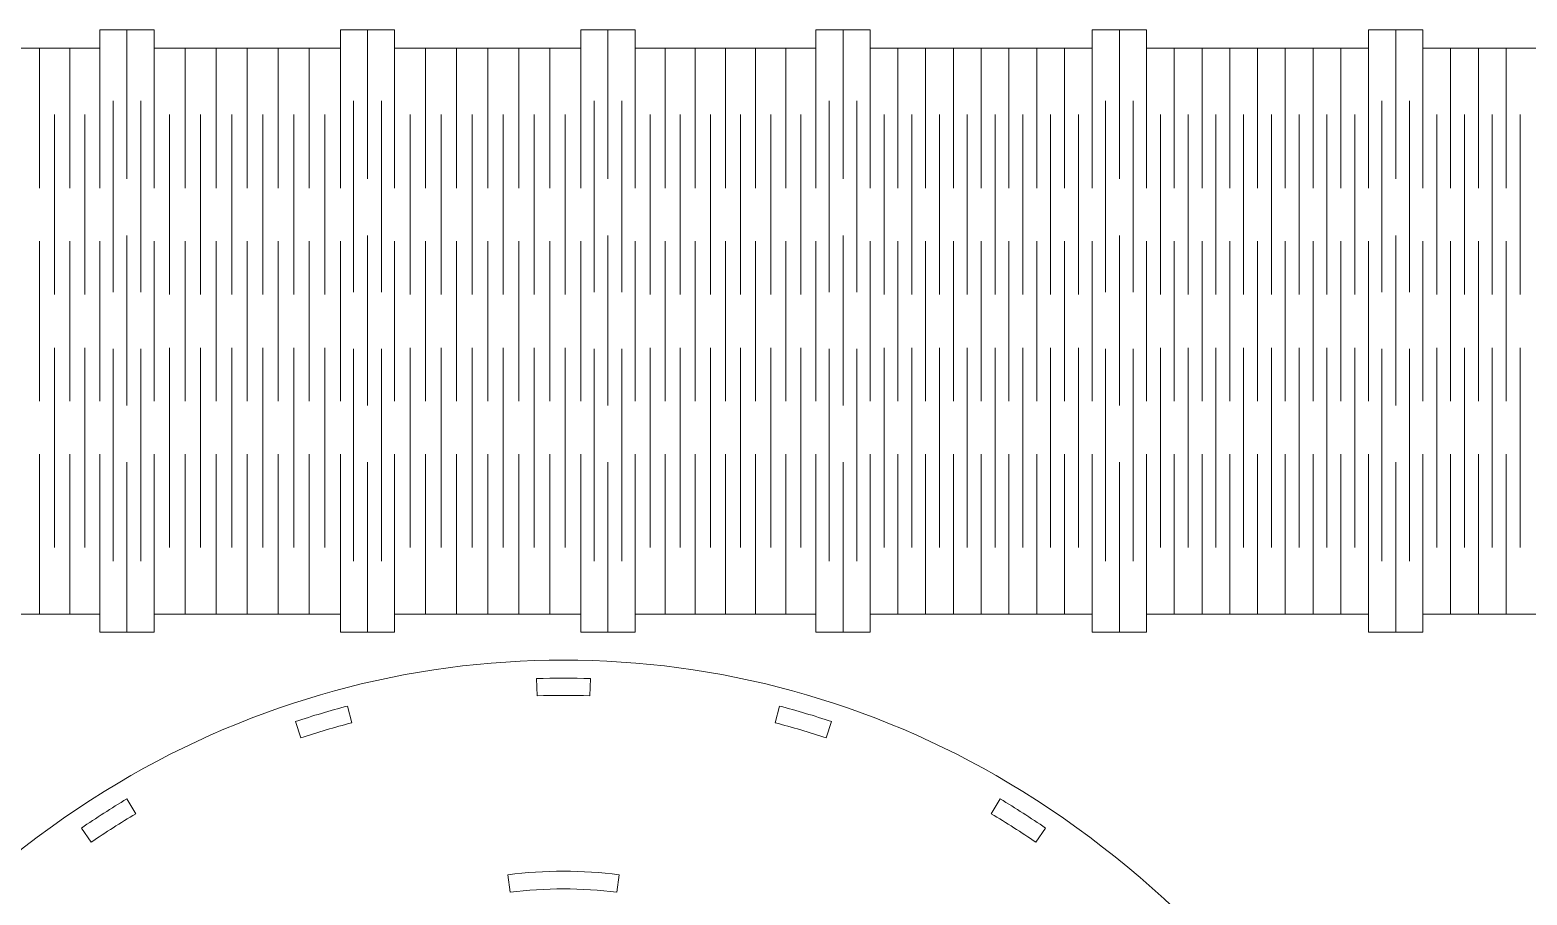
# Model space of a CAD drawing. Header units: millimetres. Extents: x -417 to 415, y -530 to 530.
# Drawn here: x -46 to 202.9, y -252.1 to -108.4 of the extents above; entities that cross this region are included whole.
import ezdxf

# ---------------------------------------------------------------- set-up
doc = ezdxf.new("R2010")
doc.units = ezdxf.units.MM
doc.header["$MEASUREMENT"] = 0
doc.layers.add('Camada 1', color=7, linetype='Continuous')

msp = doc.modelspace()

# ---------------------------------------------------------------- linework, layer by layer
at = {"layer": 'Camada 1', "color": 250, "lineweight": 20}
for points, knots in [([(84.6794, -111.4073), (84.6794, -111.4073), (54.6094, -111.4073), (54.6094, -111.4073), (54.6094, -111.4073), (54.6094, -111.4073), (54.6094, -108.4073), (54.6094, -108.4073), (54.6094, -108.4073), (54.6094, -108.4073), (45.6046, -108.4073), (45.6046, -108.4073), (45.6046, -108.4073), (45.6046, -108.4073), (45.6046, -111.4073), (45.6046, -111.4073), (45.6046, -111.4073), (45.6046, -111.4073), (14.6423, -111.4073), (14.6423, -111.4073), (14.6423, -111.4073), (14.6423, -111.4073), (14.6423, -108.4073), (14.6423, -108.4073), (14.6423, -108.4073), (14.6423, -108.4073), (5.6375, -108.4073), (5.6375, -108.4073), (5.6375, -108.4073), (5.6375, -108.4073), (5.6375, -111.4073), (5.6375, -111.4073), (5.6375, -111.4073), (5.6375, -111.4073), (-25.3248, -111.4073), (-25.3248, -111.4073), (-25.3248, -111.4073), (-25.3248, -111.4073), (-25.3248, -108.4073), (-25.3248, -108.4073), (-25.3248, -108.4073), (-25.3248, -108.4073), (-34.3296, -108.4073), (-34.3296, -108.4073), (-34.3296, -108.4073), (-34.3296, -108.4073), (-34.3296, -111.4073), (-34.3296, -111.4073), (-34.3296, -111.4073), (-34.3296, -111.4073), (-64.3996, -111.4073), (-64.3996, -111.4073), (-64.3996, -111.4073), (-64.3996, -111.4073), (-64.3996, -108.4073), (-64.3996, -108.4073), (-64.3996, -108.4073), (-64.3996, -108.4073), (-73.4039, -108.4073), (-73.4039, -108.4073), (-73.4039, -108.4073), (-73.4039, -108.4073), (-73.4039, -111.4073), (-73.4039, -111.4073), (-73.4039, -111.4073), (-73.4039, -111.4073), (-110.3279, -111.4073), (-110.3279, -111.4073), (-110.3279, -111.4073), (-110.3279, -111.4073), (-110.3279, -108.4073), (-110.3279, -108.4073), (-110.3279, -108.4073), (-110.3279, -108.4073), (-119.3322, -108.4073), (-119.3322, -108.4073), (-119.3322, -108.4073), (-119.3322, -108.4073), (-119.3322, -111.4073), (-119.3322, -111.4073), (-119.3322, -111.4073), (-119.3322, -111.4073), (-156.2563, -111.4073), (-156.2563, -111.4073), (-156.2563, -111.4073), (-156.2563, -111.4073), (-156.2563, -108.4073), (-156.2563, -108.4073), (-156.2563, -108.4073), (-156.2563, -108.4073), (-165.2605, -108.4073), (-165.2605, -108.4073), (-165.2605, -108.4073), (-165.2605, -108.4073), (-165.2605, -111.4073), (-165.2605, -111.4073), (-165.2605, -111.4073), (-165.2605, -111.4073), (-202.1846, -111.4073), (-202.1846, -111.4073), (-202.1846, -111.4073), (-202.1846, -111.4073), (-202.1846, -108.4073), (-202.1846, -108.4073), (-202.1846, -108.4073), (-202.1846, -108.4073), (-211.1889, -108.4073), (-211.1889, -108.4073), (-211.1889, -108.4073), (-211.1889, -108.4073), (-211.1889, -111.4073), (-211.1889, -111.4073), (-211.1889, -111.4073), (-211.1889, -111.4073), (-248.1129, -111.4073), (-248.1129, -111.4073), (-248.1129, -111.4073), (-248.1129, -111.4073), (-248.1129, -108.4073), (-248.1129, -108.4073), (-248.1129, -108.4073), (-248.1129, -108.4073), (-257.1172, -108.4073), (-257.1172, -108.4073), (-257.1172, -108.4073), (-257.1172, -108.4073), (-257.1172, -111.4073), (-257.1172, -111.4073), (-257.1172, -111.4073), (-257.1172, -111.4073), (-294.0413, -111.4073), (-294.0413, -111.4073), (-294.0413, -111.4073), (-294.0413, -111.4073), (-294.0413, -108.4073), (-294.0413, -108.4073), (-294.0413, -108.4073), (-294.0413, -108.4073), (-303.0456, -108.4073), (-303.0456, -108.4073), (-303.0456, -108.4073), (-303.0456, -108.4073), (-303.0456, -111.4073), (-303.0456, -111.4073), (-303.0456, -111.4073), (-303.0456, -111.4073), (-339.9696, -111.4073), (-339.9696, -111.4073), (-339.9696, -111.4073), (-339.9696, -111.4073), (-339.9696, -108.4073), (-339.9696, -108.4073), (-339.9696, -108.4073), (-339.9696, -108.4073), (-348.9739, -108.4073), (-348.9739, -108.4073), (-348.9739, -108.4073), (-348.9739, -108.4073), (-348.9739, -111.4073), (-348.9739, -111.4073), (-348.9739, -111.4073), (-348.9739, -111.4073), (-385.898, -111.4073), (-385.898, -111.4073), (-385.898, -111.4073), (-385.898, -111.4073), (-385.898, -108.4073), (-385.898, -108.4073), (-385.898, -108.4073), (-385.898, -108.4073), (-394.9022, -108.4073), (-394.9022, -108.4073), (-394.9022, -108.4073), (-394.9022, -108.4073), (-394.9022, -208.4073), (-394.9022, -208.4073), (-394.9022, -208.4073), (-394.9022, -208.4073), (-385.898, -208.4073), (-385.898, -208.4073), (-385.898, -208.4073), (-385.898, -208.4073), (-385.898, -205.4073), (-385.898, -205.4073), (-385.898, -205.4073), (-385.898, -205.4073), (-348.9739, -205.4073), (-348.9739, -205.4073), (-348.9739, -205.4073), (-348.9739, -205.4073), (-348.9739, -208.4073), (-348.9739, -208.4073), (-348.9739, -208.4073), (-348.9739, -208.4073), (-339.9696, -208.4073), (-339.9696, -208.4073), (-339.9696, -208.4073), (-339.9696, -208.4073), (-339.9696, -205.4073), (-339.9696, -205.4073), (-339.9696, -205.4073), (-339.9696, -205.4073), (-303.0456, -205.4073), (-303.0456, -205.4073), (-303.0456, -205.4073), (-303.0456, -205.4073), (-303.0456, -208.4073), (-303.0456, -208.4073), (-303.0456, -208.4073), (-303.0456, -208.4073), (-294.0413, -208.4073), (-294.0413, -208.4073), (-294.0413, -208.4073), (-294.0413, -208.4073), (-294.0413, -205.4073), (-294.0413, -205.4073), (-294.0413, -205.4073), (-294.0413, -205.4073), (-257.1172, -205.4073), (-257.1172, -205.4073), (-257.1172, -205.4073), (-257.1172, -205.4073), (-257.1172, -208.4073), (-257.1172, -208.4073), (-257.1172, -208.4073), (-257.1172, -208.4073), (-248.1129, -208.4073), (-248.1129, -208.4073), (-248.1129, -208.4073), (-248.1129, -208.4073), (-248.1129, -205.4073), (-248.1129, -205.4073), (-248.1129, -205.4073), (-248.1129, -205.4073), (-211.1889, -205.4073), (-211.1889, -205.4073), (-211.1889, -205.4073), (-211.1889, -205.4073), (-211.1889, -208.4073), (-211.1889, -208.4073), (-211.1889, -208.4073), (-211.1889, -208.4073), (-202.1846, -208.4073), (-202.1846, -208.4073), (-202.1846, -208.4073), (-202.1846, -208.4073), (-202.1846, -205.4073), (-202.1846, -205.4073), (-202.1846, -205.4073), (-202.1846, -205.4073), (-165.2605, -205.4073), (-165.2605, -205.4073), (-165.2605, -205.4073), (-165.2605, -205.4073), (-165.2605, -208.4073), (-165.2605, -208.4073), (-165.2605, -208.4073), (-165.2605, -208.4073), (-156.2563, -208.4073), (-156.2563, -208.4073), (-156.2563, -208.4073), (-156.2563, -208.4073), (-156.2563, -205.4073), (-156.2563, -205.4073), (-156.2563, -205.4073), (-156.2563, -205.4073), (-119.3322, -205.4073), (-119.3322, -205.4073), (-119.3322, -205.4073), (-119.3322, -205.4073), (-119.3322, -208.4073), (-119.3322, -208.4073), (-119.3322, -208.4073), (-119.3322, -208.4073), (-110.3279, -208.4073), (-110.3279, -208.4073), (-110.3279, -208.4073), (-110.3279, -208.4073), (-110.3279, -205.4073), (-110.3279, -205.4073), (-110.3279, -205.4073), (-110.3279, -205.4073), (-73.4039, -205.4073), (-73.4039, -205.4073), (-73.4039, -205.4073), (-73.4039, -205.4073), (-73.4039, -208.4073), (-73.4039, -208.4073), (-73.4039, -208.4073), (-73.4039, -208.4073), (-64.3996, -208.4073), (-64.3996, -208.4073), (-64.3996, -208.4073), (-64.3996, -208.4073), (-64.3996, -205.4073), (-64.3996, -205.4073), (-64.3996, -205.4073), (-64.3996, -205.4073), (-34.3296, -205.4073), (-34.3296, -205.4073), (-34.3296, -205.4073), (-34.3296, -205.4073), (-34.3296, -208.4073), (-34.3296, -208.4073), (-34.3296, -208.4073), (-34.3296, -208.4073), (-25.3248, -208.4073), (-25.3248, -208.4073), (-25.3248, -208.4073), (-25.3248, -208.4073), (-25.3248, -205.4073), (-25.3248, -205.4073), (-25.3248, -205.4073), (-25.3248, -205.4073), (5.6375, -205.4073), (5.6375, -205.4073), (5.6375, -205.4073), (5.6375, -205.4073), (5.6375, -208.4073), (5.6375, -208.4073), (5.6375, -208.4073), (5.6375, -208.4073), (14.6423, -208.4073), (14.6423, -208.4073), (14.6423, -208.4073), (14.6423, -208.4073), (14.6423, -205.4073), (14.6423, -205.4073), (14.6423, -205.4073), (14.6423, -205.4073), (45.6046, -205.4073), (45.6046, -205.4073), (45.6046, -205.4073), (45.6046, -205.4073), (45.6046, -208.4073), (45.6046, -208.4073), (45.6046, -208.4073), (45.6046, -208.4073), (54.6094, -208.4073), (54.6094, -208.4073), (54.6094, -208.4073), (54.6094, -208.4073), (54.6094, -205.4073), (54.6094, -205.4073), (54.6094, -205.4073), (54.6094, -205.4073), (84.6794, -205.4073), (84.6794, -205.4073), (84.6794, -205.4073), (84.6794, -205.4073), (84.6794, -208.4073), (84.6794, -208.4073), (84.6794, -208.4073), (84.6794, -208.4073), (93.6837, -208.4073), (93.6837, -208.4073), (93.6837, -208.4073), (93.6837, -208.4073), (93.6837, -205.4073), (93.6837, -205.4073), (93.6837, -205.4073), (93.6837, -205.4073), (130.6077, -205.4073), (130.6077, -205.4073), (130.6077, -205.4073), (130.6077, -205.4073), (130.6077, -208.4073), (130.6077, -208.4073), (130.6077, -208.4073), (130.6077, -208.4073), (139.612, -208.4073), (139.612, -208.4073), (139.612, -208.4073), (139.612, -208.4073), (139.612, -205.4073), (139.612, -205.4073), (139.612, -205.4073), (139.612, -205.4073), (176.5361, -205.4073), (176.5361, -205.4073), (176.5361, -205.4073), (176.5361, -205.4073), (176.5361, -208.4073), (176.5361, -208.4073), (176.5361, -208.4073), (176.5361, -208.4073), (185.5403, -208.4073), (185.5403, -208.4073), (185.5403, -208.4073), (185.5403, -208.4073), (185.5403, -205.4073), (185.5403, -205.4073), (185.5403, -205.4073), (185.5403, -205.4073), (222.4644, -205.4073), (222.4644, -205.4073), (222.4644, -205.4073), (222.4644, -205.4073), (222.4644, -208.4073), (222.4644, -208.4073), (222.4644, -208.4073), (222.4644, -208.4073), (231.4687, -208.4073), (231.4687, -208.4073), (231.4687, -208.4073), (231.4687, -208.4073), (231.4687, -205.4073), (231.4687, -205.4073), (231.4687, -205.4073), (231.4687, -205.4073), (268.3927, -205.4073), (268.3927, -205.4073), (268.3927, -205.4073), (268.3927, -205.4073), (268.3927, -208.4073), (268.3927, -208.4073), (268.3927, -208.4073), (268.3927, -208.4073), (277.397, -208.4073), (277.397, -208.4073), (277.397, -208.4073), (277.397, -208.4073), (277.397, -205.4073), (277.397, -205.4073), (277.397, -205.4073), (277.397, -205.4073), (314.3211, -205.4073), (314.3211, -205.4073), (314.3211, -205.4073), (314.3211, -205.4073), (314.3211, -208.4073), (314.3211, -208.4073), (314.3211, -208.4073), (314.3211, -208.4073), (323.3254, -208.4073), (323.3254, -208.4073), (323.3254, -208.4073), (323.3254, -208.4073), (323.3254, -205.4073), (323.3254, -205.4073), (323.3254, -205.4073), (323.3254, -205.4073), (360.2494, -205.4073), (360.2494, -205.4073), (360.2494, -205.4073), (360.2494, -205.4073), (360.2494, -208.4073), (360.2494, -208.4073), (360.2494, -208.4073), (360.2494, -208.4073), (369.2537, -208.4073), (369.2537, -208.4073), (369.2537, -208.4073), (369.2537, -208.4073), (369.2537, -205.4073), (369.2537, -205.4073), (369.2537, -205.4073), (369.2537, -205.4073), (406.1778, -205.4073), (406.1778, -205.4073), (406.1778, -205.4073), (406.1778, -205.4073), (406.1778, -208.4073), (406.1778, -208.4073), (406.1778, -208.4073), (406.1778, -208.4073), (415.182, -208.4073), (415.182, -208.4073), (415.182, -208.4073), (415.182, -208.4073), (415.182, -108.4073), (415.182, -108.4073), (415.182, -108.4073), (415.182, -108.4073), (406.1778, -108.4073), (406.1778, -108.4073), (406.1778, -108.4073), (406.1778, -108.4073), (406.1778, -111.4073), (406.1778, -111.4073), (406.1778, -111.4073), (406.1778, -111.4073), (369.2537, -111.4073), (369.2537, -111.4073), (369.2537, -111.4073), (369.2537, -111.4073), (369.2537, -108.4073), (369.2537, -108.4073), (369.2537, -108.4073), (369.2537, -108.4073), (360.2494, -108.4073), (360.2494, -108.4073), (360.2494, -108.4073), (360.2494, -108.4073), (360.2494, -111.4073), (360.2494, -111.4073), (360.2494, -111.4073), (360.2494, -111.4073), (323.3254, -111.4073), (323.3254, -111.4073), (323.3254, -111.4073), (323.3254, -111.4073), (323.3254, -108.4073), (323.3254, -108.4073), (323.3254, -108.4073), (323.3254, -108.4073), (314.3211, -108.4073), (314.3211, -108.4073), (314.3211, -108.4073), (314.3211, -108.4073), (314.3211, -111.4073), (314.3211, -111.4073), (314.3211, -111.4073), (314.3211, -111.4073), (277.397, -111.4073), (277.397, -111.4073), (277.397, -111.4073), (277.397, -111.4073), (277.397, -108.4073), (277.397, -108.4073), (277.397, -108.4073), (277.397, -108.4073), (268.3927, -108.4073), (268.3927, -108.4073), (268.3927, -108.4073), (268.3927, -108.4073), (268.3927, -111.4073), (268.3927, -111.4073), (268.3927, -111.4073), (268.3927, -111.4073), (231.4687, -111.4073), (231.4687, -111.4073), (231.4687, -111.4073), (231.4687, -111.4073), (231.4687, -108.4073), (231.4687, -108.4073), (231.4687, -108.4073), (231.4687, -108.4073), (222.4644, -108.4073), (222.4644, -108.4073), (222.4644, -108.4073), (222.4644, -108.4073), (222.4644, -111.4073), (222.4644, -111.4073), (222.4644, -111.4073), (222.4644, -111.4073), (185.5403, -111.4073), (185.5403, -111.4073), (185.5403, -111.4073), (185.5403, -111.4073), (185.5403, -108.4073), (185.5403, -108.4073), (185.5403, -108.4073), (185.5403, -108.4073), (176.5361, -108.4073), (176.5361, -108.4073), (176.5361, -108.4073), (176.5361, -108.4073), (176.5361, -111.4073), (176.5361, -111.4073), (176.5361, -111.4073), (176.5361, -111.4073), (139.612, -111.4073), (139.612, -111.4073), (139.612, -111.4073), (139.612, -111.4073), (139.612, -108.4073), (139.612, -108.4073), (139.612, -108.4073), (139.612, -108.4073), (130.6077, -108.4073), (130.6077, -108.4073), (130.6077, -108.4073), (130.6077, -108.4073), (130.6077, -111.4073), (130.6077, -111.4073), (130.6077, -111.4073), (130.6077, -111.4073), (93.6837, -111.4073), (93.6837, -111.4073), (93.6837, -111.4073), (93.6837, -111.4073), (93.6837, -108.4073), (93.6837, -108.4073), (93.6837, -108.4073), (93.6837, -108.4073), (84.6794, -108.4073), (84.6794, -108.4073), (84.6794, -108.4073), (84.6794, -108.4073), (84.6794, -111.4073), (84.6794, -111.4073)], [0, 0, 0, 0, 0.00671141, 0.00671141, 0.00671141, 0.00671141, 0.01342282, 0.01342282, 0.01342282, 0.01342282, 0.02013423, 0.02013423, 0.02013423, 0.02013423, 0.02684564, 0.02684564, 0.02684564, 0.02684564, 0.03355705, 0.03355705, 0.03355705, 0.03355705, 0.04026846, 0.04026846, 0.04026846, 0.04026846, 0.04697987, 0.04697987, 0.04697987, 0.04697987, 0.05369128, 0.05369128, 0.05369128, 0.05369128, 0.06040268, 0.06040268, 0.06040268, 0.06040268, 0.06711409, 0.06711409, 0.06711409, 0.06711409, 0.0738255, 0.0738255, 0.0738255, 0.0738255, 0.08053691, 0.08053691, 0.08053691, 0.08053691, 0.08724832, 0.08724832, 0.08724832, 0.08724832, 0.09395973, 0.09395973, 0.09395973, 0.09395973, 0.10067114, 0.10067114, 0.10067114, 0.10067114, 0.10738255, 0.10738255, 0.10738255, 0.10738255, 0.11409396, 0.11409396, 0.11409396, 0.11409396, 0.12080537, 0.12080537, 0.12080537, 0.12080537, 0.12751678, 0.12751678, 0.12751678, 0.12751678, 0.13422819, 0.13422819, 0.13422819, 0.13422819, 0.1409396, 0.1409396, 0.1409396, 0.1409396, 0.14765101, 0.14765101, 0.14765101, 0.14765101, 0.15436242, 0.15436242, 0.15436242, 0.15436242, 0.16107383, 0.16107383, 0.16107383, 0.16107383, 0.16778523, 0.16778523, 0.16778523, 0.16778523, 0.17449664, 0.17449664, 0.17449664, 0.17449664, 0.18120805, 0.18120805, 0.18120805, 0.18120805, 0.18791946, 0.18791946, 0.18791946, 0.18791946, 0.19463087, 0.19463087, 0.19463087, 0.19463087, 0.20134228, 0.20134228, 0.20134228, 0.20134228, 0.20805369, 0.20805369, 0.20805369, 0.20805369, 0.2147651, 0.2147651, 0.2147651, 0.2147651, 0.22147651, 0.22147651, 0.22147651, 0.22147651, 0.22818792, 0.22818792, 0.22818792, 0.22818792, 0.23489933, 0.23489933, 0.23489933, 0.23489933, 0.24161074, 0.24161074, 0.24161074, 0.24161074, 0.24832215, 0.24832215, 0.24832215, 0.24832215, 0.25503356, 0.25503356, 0.25503356, 0.25503356, 0.26174497, 0.26174497, 0.26174497, 0.26174497, 0.26845638, 0.26845638, 0.26845638, 0.26845638, 0.27516779, 0.27516779, 0.27516779, 0.27516779, 0.28187919, 0.28187919, 0.28187919, 0.28187919, 0.2885906, 0.2885906, 0.2885906, 0.2885906, 0.29530201, 0.29530201, 0.29530201, 0.29530201, 0.30201342, 0.30201342, 0.30201342, 0.30201342, 0.30872483, 0.30872483, 0.30872483, 0.30872483, 0.31543624, 0.31543624, 0.31543624, 0.31543624, 0.32214765, 0.32214765, 0.32214765, 0.32214765, 0.32885906, 0.32885906, 0.32885906, 0.32885906, 0.33557047, 0.33557047, 0.33557047, 0.33557047, 0.34228188, 0.34228188, 0.34228188, 0.34228188, 0.34899329, 0.34899329, 0.34899329, 0.34899329, 0.3557047, 0.3557047, 0.3557047, 0.3557047, 0.36241611, 0.36241611, 0.36241611, 0.36241611, 0.36912752, 0.36912752, 0.36912752, 0.36912752, 0.37583893, 0.37583893, 0.37583893, 0.37583893, 0.38255034, 0.38255034, 0.38255034, 0.38255034, 0.38926174, 0.38926174, 0.38926174, 0.38926174, 0.39597315, 0.39597315, 0.39597315, 0.39597315, 0.40268456, 0.40268456, 0.40268456, 0.40268456, 0.40939597, 0.40939597, 0.40939597, 0.40939597, 0.41610738, 0.41610738, 0.41610738, 0.41610738, 0.42281879, 0.42281879, 0.42281879, 0.42281879, 0.4295302, 0.4295302, 0.4295302, 0.4295302, 0.43624161, 0.43624161, 0.43624161, 0.43624161, 0.44295302, 0.44295302, 0.44295302, 0.44295302, 0.44966443, 0.44966443, 0.44966443, 0.44966443, 0.45637584, 0.45637584, 0.45637584, 0.45637584, 0.46308725, 0.46308725, 0.46308725, 0.46308725, 0.46979866, 0.46979866, 0.46979866, 0.46979866, 0.47651007, 0.47651007, 0.47651007, 0.47651007, 0.48322148, 0.48322148, 0.48322148, 0.48322148, 0.48993289, 0.48993289, 0.48993289, 0.48993289, 0.4966443, 0.4966443, 0.4966443, 0.4966443, 0.5033557, 0.5033557, 0.5033557, 0.5033557, 0.51006711, 0.51006711, 0.51006711, 0.51006711, 0.51677852, 0.51677852, 0.51677852, 0.51677852, 0.52348993, 0.52348993, 0.52348993, 0.52348993, 0.53020134, 0.53020134, 0.53020134, 0.53020134, 0.53691275, 0.53691275, 0.53691275, 0.53691275, 0.54362416, 0.54362416, 0.54362416, 0.54362416, 0.55033557, 0.55033557, 0.55033557, 0.55033557, 0.55704698, 0.55704698, 0.55704698, 0.55704698, 0.56375839, 0.56375839, 0.56375839, 0.56375839, 0.5704698, 0.5704698, 0.5704698, 0.5704698, 0.57718121, 0.57718121, 0.57718121, 0.57718121, 0.58389262, 0.58389262, 0.58389262, 0.58389262, 0.59060403, 0.59060403, 0.59060403, 0.59060403, 0.59731544, 0.59731544, 0.59731544, 0.59731544, 0.60402685, 0.60402685, 0.60402685, 0.60402685, 0.61073826, 0.61073826, 0.61073826, 0.61073826, 0.61744966, 0.61744966, 0.61744966, 0.61744966, 0.62416107, 0.62416107, 0.62416107, 0.62416107, 0.63087248, 0.63087248, 0.63087248, 0.63087248, 0.63758389, 0.63758389, 0.63758389, 0.63758389, 0.6442953, 0.6442953, 0.6442953, 0.6442953, 0.65100671, 0.65100671, 0.65100671, 0.65100671, 0.65771812, 0.65771812, 0.65771812, 0.65771812, 0.66442953, 0.66442953, 0.66442953, 0.66442953, 0.67114094, 0.67114094, 0.67114094, 0.67114094, 0.67785235, 0.67785235, 0.67785235, 0.67785235, 0.68456376, 0.68456376, 0.68456376, 0.68456376, 0.69127517, 0.69127517, 0.69127517, 0.69127517, 0.69798658, 0.69798658, 0.69798658, 0.69798658, 0.70469799, 0.70469799, 0.70469799, 0.70469799, 0.7114094, 0.7114094, 0.7114094, 0.7114094, 0.71812081, 0.71812081, 0.71812081, 0.71812081, 0.72483221, 0.72483221, 0.72483221, 0.72483221, 0.73154362, 0.73154362, 0.73154362, 0.73154362, 0.73825503, 0.73825503, 0.73825503, 0.73825503, 0.74496644, 0.74496644, 0.74496644, 0.74496644, 0.75167785, 0.75167785, 0.75167785, 0.75167785, 0.75838926, 0.75838926, 0.75838926, 0.75838926, 0.76510067, 0.76510067, 0.76510067, 0.76510067, 0.77181208, 0.77181208, 0.77181208, 0.77181208, 0.77852349, 0.77852349, 0.77852349, 0.77852349, 0.7852349, 0.7852349, 0.7852349, 0.7852349, 0.79194631, 0.79194631, 0.79194631, 0.79194631, 0.79865772, 0.79865772, 0.79865772, 0.79865772, 0.80536913, 0.80536913, 0.80536913, 0.80536913, 0.81208054, 0.81208054, 0.81208054, 0.81208054, 0.81879195, 0.81879195, 0.81879195, 0.81879195, 0.82550336, 0.82550336, 0.82550336, 0.82550336, 0.83221477, 0.83221477, 0.83221477, 0.83221477, 0.83892617, 0.83892617, 0.83892617, 0.83892617, 0.84563758, 0.84563758, 0.84563758, 0.84563758, 0.85234899, 0.85234899, 0.85234899, 0.85234899, 0.8590604, 0.8590604, 0.8590604, 0.8590604, 0.86577181, 0.86577181, 0.86577181, 0.86577181, 0.87248322, 0.87248322, 0.87248322, 0.87248322, 0.87919463, 0.87919463, 0.87919463, 0.87919463, 0.88590604, 0.88590604, 0.88590604, 0.88590604, 0.89261745, 0.89261745, 0.89261745, 0.89261745, 0.89932886, 0.89932886, 0.89932886, 0.89932886, 0.90604027, 0.90604027, 0.90604027, 0.90604027, 0.91275168, 0.91275168, 0.91275168, 0.91275168, 0.91946309, 0.91946309, 0.91946309, 0.91946309, 0.9261745, 0.9261745, 0.9261745, 0.9261745, 0.93288591, 0.93288591, 0.93288591, 0.93288591, 0.93959732, 0.93959732, 0.93959732, 0.93959732, 0.94630872, 0.94630872, 0.94630872, 0.94630872, 0.95302013, 0.95302013, 0.95302013, 0.95302013, 0.95973154, 0.95973154, 0.95973154, 0.95973154, 0.96644295, 0.96644295, 0.96644295, 0.96644295, 0.97315436, 0.97315436, 0.97315436, 0.97315436, 0.97986577, 0.97986577, 0.97986577, 0.97986577, 0.98657718, 0.98657718, 0.98657718, 0.98657718, 1, 1, 1, 1]), ([(116.7604, -233.491), (141.4949, -248.2729), (161.6907, -269.5054), (175.2168, -294.9471), (175.2168, -294.9471), (188.7393, -320.3821), (195.0462, -348.9905), (193.4714, -377.7546), (193.4714, -377.7546), (191.9124, -406.2307), (182.744, -433.1459), (167.6083, -456.0972), (167.6083, -456.0972), (167.6083, -456.0972), (201.7317, -472.6994), (201.7317, -472.6994), (201.7317, -472.6994), (201.7317, -472.6994), (181.6067, -514.0635), (181.6067, -514.0635), (181.6067, -514.0635), (181.6067, -514.0635), (135.4882, -491.6252), (135.4882, -491.6252), (135.4882, -491.6252), (125.2293, -499.9822), (113.8319, -507.1224), (101.4701, -512.781), (101.4701, -512.781), (101.4701, -512.781), (100.8754, -513.0532), (100.8754, -513.0532), (100.8754, -513.0532), (100.8754, -513.0532), (-15.4325, -513.0532), (-15.4325, -513.0532), (-15.4325, -513.0532), (-15.4325, -513.0532), (-16.0272, -512.781), (-16.0272, -512.781), (-16.0272, -512.781), (-69.3921, -488.3531), (-104.8202, -436.3566), (-108.0285, -377.7542), (-108.0285, -377.7542), (-109.6034, -348.9869), (-103.2949, -320.3754), (-89.7693, -294.9385), (-89.7693, -294.9385), (-76.2432, -269.5005), (-56.0491, -248.2711), (-31.3175, -233.491), (-31.3175, -233.491), (14.2802, -206.241), (71.1628, -206.2409), (116.7604, -233.491)], [0, 0, 0, 0, 0.06666667, 0.06666667, 0.06666667, 0.06666667, 0.13333333, 0.13333333, 0.13333333, 0.13333333, 0.2, 0.2, 0.2, 0.2, 0.26666667, 0.26666667, 0.26666667, 0.26666667, 0.33333333, 0.33333333, 0.33333333, 0.33333333, 0.4, 0.4, 0.4, 0.4, 0.46666667, 0.46666667, 0.46666667, 0.46666667, 0.53333333, 0.53333333, 0.53333333, 0.53333333, 0.6, 0.6, 0.6, 0.6, 0.66666667, 0.66666667, 0.66666667, 0.66666667, 0.73333333, 0.73333333, 0.73333333, 0.73333333, 0.8, 0.8, 0.8, 0.8, 0.86666667, 0.86666667, 0.86666667, 0.86666667, 1, 1, 1, 1]), ([(38.2251, -216.1263), (38.2251, -216.1263), (38.3182, -218.9858), (38.3182, -218.9858), (38.3182, -218.9858), (41.2528, -218.8925), (44.1902, -218.8925), (47.1248, -218.9858), (47.1248, -218.9858), (47.1248, -218.9858), (47.2179, -216.1263), (47.2179, -216.1263), (47.2179, -216.1263), (44.2211, -216.0311), (41.2219, -216.0309), (38.2251, -216.1263)], [0, 0, 0, 0, 0.2, 0.2, 0.2, 0.2, 0.4, 0.4, 0.4, 0.4, 0.6, 0.6, 0.6, 0.6, 1, 1, 1, 1]), ([(-1.8125, -223.2523), (-1.8125, -223.2523), (-0.9074, -225.971), (-0.9074, -225.971), (-0.9074, -225.971), (1.879, -225.0456), (4.6948, -224.2089), (7.5344, -223.4626), (7.5344, -223.4626), (7.5344, -223.4626), (6.8087, -220.6934), (6.8087, -220.6934), (6.8087, -220.6934), (3.9149, -221.4535), (1.0395, -222.3053), (-1.8125, -223.2523)], [0, 0, 0, 0, 0.2, 0.2, 0.2, 0.2, 0.4, 0.4, 0.4, 0.4, 0.6, 0.6, 0.6, 0.6, 1, 1, 1, 1]), ([(78.6343, -220.6934), (78.6343, -220.6934), (77.9086, -223.4626), (77.9086, -223.4626), (77.9086, -223.4626), (80.7482, -224.2089), (83.564, -225.0456), (86.3504, -225.971), (86.3504, -225.971), (86.3504, -225.971), (87.2555, -223.2523), (87.2555, -223.2523), (87.2555, -223.2523), (84.4034, -222.3057), (81.5281, -221.4534), (78.6343, -220.6934)], [0, 0, 0, 0, 0.2, 0.2, 0.2, 0.2, 0.4, 0.4, 0.4, 0.4, 0.6, 0.6, 0.6, 0.6, 1, 1, 1, 1]), ([(-37.4111, -240.9409), (-37.4111, -240.9409), (-35.7986, -243.3086), (-35.7986, -243.3086), (-35.7986, -243.3086), (-33.371, -241.6577), (-30.8957, -240.077), (-28.3766, -238.5694), (-28.3766, -238.5694), (-28.3766, -238.5694), (-29.8475, -236.1082), (-29.8475, -236.1082), (-29.8475, -236.1082), (-32.426, -237.6511), (-34.9458, -239.2651), (-37.4111, -240.9409)], [0, 0, 0, 0, 0.2, 0.2, 0.2, 0.2, 0.4, 0.4, 0.4, 0.4, 0.6, 0.6, 0.6, 0.6, 1, 1, 1, 1]), ([(113.8196, -238.5694), (116.3387, -240.077), (118.814, -241.6577), (121.2416, -243.3086), (121.2416, -243.3086), (121.2416, -243.3086), (122.8541, -240.941), (122.8541, -240.941), (122.8541, -240.941), (120.3886, -239.2653), (117.8688, -237.6512), (115.2904, -236.1083), (115.2904, -236.1083), (115.2904, -236.1083), (113.8196, -238.5694), (113.8196, -238.5694)], [0, 0, 0, 0, 0.2, 0.2, 0.2, 0.2, 0.4, 0.4, 0.4, 0.4, 0.6, 0.6, 0.6, 0.6, 1, 1, 1, 1]), ([(51.5986, -251.6218), (51.5986, -251.6218), (51.9779, -248.7095), (51.9779, -248.7095), (51.9779, -248.7095), (45.8359, -247.9183), (39.6071, -247.9183), (33.4651, -248.7095), (33.4651, -248.7095), (33.4651, -248.7095), (33.8443, -251.6217), (33.8443, -251.6217), (33.8443, -251.6217), (36.7666, -251.2459), (39.7308, -251.0533), (42.7214, -251.0533), (42.7214, -251.0533), (45.7121, -251.0533), (48.6762, -251.246), (51.5986, -251.6218)], [0, 0, 0, 0, 0.16666667, 0.16666667, 0.16666667, 0.16666667, 0.33333333, 0.33333333, 0.33333333, 0.33333333, 0.5, 0.5, 0.5, 0.5, 0.66666667, 0.66666667, 0.66666667, 0.66666667, 1, 1, 1, 1])]:
    msp.add_open_spline(points, degree=3, knots=knots, dxfattribs=at)
for points in [[(-29.8272, -133.1429), (-29.8272, -133.1429), (-29.8272, -108.4073), (-29.8272, -108.4073)], [(10.1399, -133.1429), (10.1399, -133.1429), (10.1399, -108.4073), (10.1399, -108.4073)], [(50.107, -133.1429), (50.107, -133.1429), (50.107, -108.4073), (50.107, -108.4073)], [(89.1818, -133.1429), (89.1818, -133.1429), (89.1818, -108.4073), (89.1818, -108.4073)], [(135.1101, -133.1429), (135.1101, -133.1429), (135.1101, -108.4073), (135.1101, -108.4073)], [(181.0384, -133.1429), (181.0384, -133.1429), (181.0384, -108.4073), (181.0384, -108.4073)], [(-44.3532, -134.6588), (-44.3532, -134.6588), (-44.3532, -111.4073), (-44.3532, -111.4073)], [(-39.3413, -134.6588), (-39.3413, -134.6588), (-39.3413, -111.4073), (-39.3413, -111.4073)], [(-34.3298, -134.6588), (-34.3298, -134.6588), (-34.3298, -111.4073), (-34.3298, -111.4073)], [(-25.3248, -134.6588), (-25.3248, -134.6588), (-25.3248, -111.4073), (-25.3248, -111.4073)], [(-20.1641, -134.6588), (-20.1641, -134.6588), (-20.1641, -111.4073), (-20.1641, -111.4073)], [(-15.0041, -134.6588), (-15.0041, -134.6588), (-15.0041, -111.4073), (-15.0041, -111.4073)], [(-9.844, -134.6588), (-9.844, -134.6588), (-9.844, -111.4073), (-9.844, -111.4073)], [(-4.6835, -134.6588), (-4.6835, -134.6588), (-4.6835, -111.4073), (-4.6835, -111.4073)], [(0.4771, -134.6588), (0.4771, -134.6588), (0.4771, -111.4073), (0.4771, -111.4073)], [(5.6373, -134.6588), (5.6373, -134.6588), (5.6373, -111.4073), (5.6373, -111.4073)], [(14.6423, -134.6588), (14.6423, -134.6588), (14.6423, -111.4073), (14.6423, -111.4073)], [(19.803, -134.6588), (19.803, -134.6588), (19.803, -111.4073), (19.803, -111.4073)], [(24.963, -134.6588), (24.963, -134.6588), (24.963, -111.4073), (24.963, -111.4073)], [(30.1231, -134.6588), (30.1231, -134.6588), (30.1231, -111.4073), (30.1231, -111.4073)], [(35.2836, -134.6588), (35.2836, -134.6588), (35.2836, -111.4073), (35.2836, -111.4073)], [(40.4442, -134.6588), (40.4442, -134.6588), (40.4442, -111.4073), (40.4442, -111.4073)], [(45.6044, -134.6588), (45.6044, -134.6588), (45.6044, -111.4073), (45.6044, -111.4073)], [(54.6094, -134.6588), (54.6094, -134.6588), (54.6094, -111.4073), (54.6094, -111.4073)], [(59.6214, -134.6588), (59.6214, -134.6588), (59.6214, -111.4073), (59.6214, -111.4073)], [(64.6327, -134.6588), (64.6327, -134.6588), (64.6327, -111.4073), (64.6327, -111.4073)], [(69.6441, -134.6588), (69.6441, -134.6588), (69.6441, -111.4073), (69.6441, -111.4073)], [(74.6558, -134.6588), (74.6558, -134.6588), (74.6558, -111.4073), (74.6558, -111.4073)], [(79.6677, -134.6588), (79.6677, -134.6588), (79.6677, -111.4073), (79.6677, -111.4073)], [(84.6792, -134.6588), (84.6792, -134.6588), (84.6792, -111.4073), (84.6792, -111.4073)], [(93.6835, -134.6588), (93.6835, -134.6588), (93.6835, -111.4073), (93.6835, -111.4073)], [(98.2989, -134.6588), (98.2989, -134.6588), (98.2989, -111.4073), (98.2989, -111.4073)], [(102.9144, -134.6588), (102.9144, -134.6588), (102.9144, -111.4073), (102.9144, -111.4073)], [(107.5302, -134.6588), (107.5302, -134.6588), (107.5302, -111.4073), (107.5302, -111.4073)], [(112.1454, -134.6588), (112.1454, -134.6588), (112.1454, -111.4073), (112.1454, -111.4073)], [(116.7607, -134.6588), (116.7607, -134.6588), (116.7607, -111.4073), (116.7607, -111.4073)], [(121.3763, -134.6588), (121.3763, -134.6588), (121.3763, -111.4073), (121.3763, -111.4073)], [(125.992, -134.6588), (125.992, -134.6588), (125.992, -111.4073), (125.992, -111.4073)], [(130.6074, -134.6588), (130.6074, -134.6588), (130.6074, -111.4073), (130.6074, -111.4073)], [(139.6119, -134.6588), (139.6119, -134.6588), (139.6119, -111.4073), (139.6119, -111.4073)], [(144.2273, -134.6588), (144.2273, -134.6588), (144.2273, -111.4073), (144.2273, -111.4073)], [(148.8428, -134.6588), (148.8428, -134.6588), (148.8428, -111.4073), (148.8428, -111.4073)], [(153.4586, -134.6588), (153.4586, -134.6588), (153.4586, -111.4073), (153.4586, -111.4073)], [(158.0738, -134.6588), (158.0738, -134.6588), (158.0738, -111.4073), (158.0738, -111.4073)], [(162.6891, -134.6588), (162.6891, -134.6588), (162.6891, -111.4073), (162.6891, -111.4073)], [(167.3047, -134.6588), (167.3047, -134.6588), (167.3047, -111.4073), (167.3047, -111.4073)], [(171.9204, -134.6588), (171.9204, -134.6588), (171.9204, -111.4073), (171.9204, -111.4073)], [(176.5358, -134.6588), (176.5358, -134.6588), (176.5358, -111.4073), (176.5358, -111.4073)], [(185.5403, -134.6588), (185.5403, -134.6588), (185.5403, -111.4073), (185.5403, -111.4073)], [(190.1557, -134.6588), (190.1557, -134.6588), (190.1557, -111.4073), (190.1557, -111.4073)], [(194.7712, -134.6588), (194.7712, -134.6588), (194.7712, -111.4073), (194.7712, -111.4073)], [(199.387, -134.6588), (199.387, -134.6588), (199.387, -111.4073), (199.387, -111.4073)], [(-32.1351, -151.9591), (-32.1351, -151.9591), (-32.1351, -120.1674), (-32.1351, -120.1674)], [(-27.5195, -151.9591), (-27.5195, -151.9591), (-27.5195, -120.1674), (-27.5195, -120.1674)], [(7.832, -151.9591), (7.832, -151.9591), (7.832, -120.1674), (7.832, -120.1674)], [(12.4476, -151.9591), (12.4476, -151.9591), (12.4476, -120.1674), (12.4476, -120.1674)], [(47.7991, -151.9591), (47.7991, -151.9591), (47.7991, -120.1674), (47.7991, -120.1674)], [(52.4147, -151.9591), (52.4147, -151.9591), (52.4147, -120.1674), (52.4147, -120.1674)], [(86.8739, -151.9591), (86.8739, -151.9591), (86.8739, -120.1674), (86.8739, -120.1674)], [(91.4895, -151.9591), (91.4895, -151.9591), (91.4895, -120.1674), (91.4895, -120.1674)], [(132.8022, -151.9591), (132.8022, -151.9591), (132.8022, -120.1674), (132.8022, -120.1674)], [(137.4178, -151.9591), (137.4178, -151.9591), (137.4178, -120.1674), (137.4178, -120.1674)], [(178.7305, -151.9591), (178.7305, -151.9591), (178.7305, -120.1674), (178.7305, -120.1674)], [(183.3461, -151.9591), (183.3461, -151.9591), (183.3461, -120.1674), (183.3461, -120.1674)], [(-41.8473, -152.346), (-41.8473, -152.346), (-41.8473, -122.4618), (-41.8473, -122.4618)], [(-36.8356, -152.346), (-36.8356, -152.346), (-36.8356, -122.4618), (-36.8356, -122.4618)], [(-22.7445, -152.346), (-22.7445, -152.346), (-22.7445, -122.4618), (-22.7445, -122.4618)], [(-17.5841, -152.346), (-17.5841, -152.346), (-17.5841, -122.4618), (-17.5841, -122.4618)], [(-12.424, -152.346), (-12.424, -152.346), (-12.424, -122.4618), (-12.424, -122.4618)], [(-7.2636, -152.346), (-7.2636, -152.346), (-7.2636, -122.4618), (-7.2636, -122.4618)], [(-2.1033, -152.346), (-2.1033, -152.346), (-2.1033, -122.4618), (-2.1033, -122.4618)], [(3.0571, -152.346), (3.0571, -152.346), (3.0571, -122.4618), (3.0571, -122.4618)], [(17.2226, -152.346), (17.2226, -152.346), (17.2226, -122.4618), (17.2226, -122.4618)], [(22.383, -152.346), (22.383, -152.346), (22.383, -122.4618), (22.383, -122.4618)], [(27.5431, -152.346), (27.5431, -152.346), (27.5431, -122.4618), (27.5431, -122.4618)], [(32.7035, -152.346), (32.7035, -152.346), (32.7035, -122.4618), (32.7035, -122.4618)], [(37.8638, -152.346), (37.8638, -152.346), (37.8638, -122.4618), (37.8638, -122.4618)], [(43.0242, -152.346), (43.0242, -152.346), (43.0242, -122.4618), (43.0242, -122.4618)], [(57.1153, -152.346), (57.1153, -152.346), (57.1153, -122.4618), (57.1153, -122.4618)], [(62.127, -152.346), (62.127, -152.346), (62.127, -122.4618), (62.127, -122.4618)], [(67.1384, -152.346), (67.1384, -152.346), (67.1384, -122.4618), (67.1384, -122.4618)], [(72.1501, -152.346), (72.1501, -152.346), (72.1501, -122.4618), (72.1501, -122.4618)], [(77.1617, -152.346), (77.1617, -152.346), (77.1617, -122.4618), (77.1617, -122.4618)], [(82.1734, -152.346), (82.1734, -152.346), (82.1734, -122.4618), (82.1734, -122.4618)], [(95.9912, -152.346), (95.9912, -152.346), (95.9912, -122.4618), (95.9912, -122.4618)], [(100.6067, -152.346), (100.6067, -152.346), (100.6067, -122.4618), (100.6067, -122.4618)], [(105.2222, -152.346), (105.2222, -152.346), (105.2222, -122.4618), (105.2222, -122.4618)], [(109.8378, -152.346), (109.8378, -152.346), (109.8378, -122.4618), (109.8378, -122.4618)], [(114.4531, -152.346), (114.4531, -152.346), (114.4531, -122.4618), (114.4531, -122.4618)], [(119.0686, -152.346), (119.0686, -152.346), (119.0686, -122.4618), (119.0686, -122.4618)], [(123.6841, -152.346), (123.6841, -152.346), (123.6841, -122.4618), (123.6841, -122.4618)], [(128.2997, -152.346), (128.2997, -152.346), (128.2997, -122.4618), (128.2997, -122.4618)], [(141.9196, -152.346), (141.9196, -152.346), (141.9196, -122.4618), (141.9196, -122.4618)], [(146.5351, -152.346), (146.5351, -152.346), (146.5351, -122.4618), (146.5351, -122.4618)], [(151.1506, -152.346), (151.1506, -152.346), (151.1506, -122.4618), (151.1506, -122.4618)], [(155.7662, -152.346), (155.7662, -152.346), (155.7662, -122.4618), (155.7662, -122.4618)], [(160.3815, -152.346), (160.3815, -152.346), (160.3815, -122.4618), (160.3815, -122.4618)], [(164.997, -152.346), (164.997, -152.346), (164.997, -122.4618), (164.997, -122.4618)], [(169.6125, -152.346), (169.6125, -152.346), (169.6125, -122.4618), (169.6125, -122.4618)], [(174.2281, -152.346), (174.2281, -152.346), (174.2281, -122.4618), (174.2281, -122.4618)], [(187.848, -152.346), (187.848, -152.346), (187.848, -122.4618), (187.848, -122.4618)], [(192.4635, -152.346), (192.4635, -152.346), (192.4635, -122.4618), (192.4635, -122.4618)], [(197.079, -152.346), (197.079, -152.346), (197.079, -122.4618), (197.079, -122.4618)], [(201.6946, -152.346), (201.6946, -152.346), (201.6946, -122.4618), (201.6946, -122.4618)], [(-44.3532, -170.0331), (-44.3532, -170.0331), (-44.3532, -143.5025), (-44.3532, -143.5025)], [(-39.3413, -170.0331), (-39.3413, -170.0331), (-39.3413, -143.5025), (-39.3413, -143.5025)], [(-34.3298, -170.0331), (-34.3298, -170.0331), (-34.3298, -143.5025), (-34.3298, -143.5025)], [(-29.8272, -170.7752), (-29.8272, -170.7752), (-29.8272, -142.5511), (-29.8272, -142.5511)], [(-25.3248, -170.0331), (-25.3248, -170.0331), (-25.3248, -143.5025), (-25.3248, -143.5025)], [(-20.1641, -170.0331), (-20.1641, -170.0331), (-20.1641, -143.5025), (-20.1641, -143.5025)], [(-15.0041, -170.0331), (-15.0041, -170.0331), (-15.0041, -143.5025), (-15.0041, -143.5025)], [(-9.844, -170.0331), (-9.844, -170.0331), (-9.844, -143.5025), (-9.844, -143.5025)], [(-4.6835, -170.0331), (-4.6835, -170.0331), (-4.6835, -143.5025), (-4.6835, -143.5025)], [(0.4771, -170.0331), (0.4771, -170.0331), (0.4771, -143.5025), (0.4771, -143.5025)], [(5.6373, -170.0331), (5.6373, -170.0331), (5.6373, -143.5025), (5.6373, -143.5025)], [(10.1399, -170.7752), (10.1399, -170.7752), (10.1399, -142.5511), (10.1399, -142.5511)], [(14.6423, -170.0331), (14.6423, -170.0331), (14.6423, -143.5025), (14.6423, -143.5025)], [(19.803, -170.0331), (19.803, -170.0331), (19.803, -143.5025), (19.803, -143.5025)], [(24.963, -170.0331), (24.963, -170.0331), (24.963, -143.5025), (24.963, -143.5025)], [(30.1231, -170.0331), (30.1231, -170.0331), (30.1231, -143.5025), (30.1231, -143.5025)], [(35.2836, -170.0331), (35.2836, -170.0331), (35.2836, -143.5025), (35.2836, -143.5025)], [(40.4442, -170.0331), (40.4442, -170.0331), (40.4442, -143.5025), (40.4442, -143.5025)], [(45.6044, -170.0331), (45.6044, -170.0331), (45.6044, -143.5025), (45.6044, -143.5025)], [(50.107, -170.7752), (50.107, -170.7752), (50.107, -142.5511), (50.107, -142.5511)], [(54.6094, -170.0331), (54.6094, -170.0331), (54.6094, -143.5025), (54.6094, -143.5025)], [(59.6214, -170.0331), (59.6214, -170.0331), (59.6214, -143.5025), (59.6214, -143.5025)], [(64.6327, -170.0331), (64.6327, -170.0331), (64.6327, -143.5025), (64.6327, -143.5025)], [(69.6441, -170.0331), (69.6441, -170.0331), (69.6441, -143.5025), (69.6441, -143.5025)], [(74.6558, -170.0331), (74.6558, -170.0331), (74.6558, -143.5025), (74.6558, -143.5025)], [(79.6677, -170.0331), (79.6677, -170.0331), (79.6677, -143.5025), (79.6677, -143.5025)], [(84.6792, -170.0331), (84.6792, -170.0331), (84.6792, -143.5025), (84.6792, -143.5025)], [(89.1818, -170.7752), (89.1818, -170.7752), (89.1818, -142.5511), (89.1818, -142.5511)], [(93.6835, -170.0331), (93.6835, -170.0331), (93.6835, -143.5025), (93.6835, -143.5025)], [(98.2989, -170.0331), (98.2989, -170.0331), (98.2989, -143.5025), (98.2989, -143.5025)], [(102.9144, -170.0331), (102.9144, -170.0331), (102.9144, -143.5025), (102.9144, -143.5025)], [(107.5302, -170.0331), (107.5302, -170.0331), (107.5302, -143.5025), (107.5302, -143.5025)], [(112.1454, -170.0331), (112.1454, -170.0331), (112.1454, -143.5025), (112.1454, -143.5025)], [(116.7607, -170.0331), (116.7607, -170.0331), (116.7607, -143.5025), (116.7607, -143.5025)], [(121.3763, -170.0331), (121.3763, -170.0331), (121.3763, -143.5025), (121.3763, -143.5025)], [(125.992, -170.0331), (125.992, -170.0331), (125.992, -143.5025), (125.992, -143.5025)], [(130.6074, -170.0331), (130.6074, -170.0331), (130.6074, -143.5025), (130.6074, -143.5025)], [(135.1101, -170.7752), (135.1101, -170.7752), (135.1101, -142.5511), (135.1101, -142.5511)], [(139.6119, -170.0331), (139.6119, -170.0331), (139.6119, -143.5025), (139.6119, -143.5025)], [(144.2273, -170.0331), (144.2273, -170.0331), (144.2273, -143.5025), (144.2273, -143.5025)], [(148.8428, -170.0331), (148.8428, -170.0331), (148.8428, -143.5025), (148.8428, -143.5025)], [(153.4586, -170.0331), (153.4586, -170.0331), (153.4586, -143.5025), (153.4586, -143.5025)], [(158.0738, -170.0331), (158.0738, -170.0331), (158.0738, -143.5025), (158.0738, -143.5025)], [(162.6891, -170.0331), (162.6891, -170.0331), (162.6891, -143.5025), (162.6891, -143.5025)], [(167.3047, -170.0331), (167.3047, -170.0331), (167.3047, -143.5025), (167.3047, -143.5025)], [(171.9204, -170.0331), (171.9204, -170.0331), (171.9204, -143.5025), (171.9204, -143.5025)], [(176.5358, -170.0331), (176.5358, -170.0331), (176.5358, -143.5025), (176.5358, -143.5025)], [(181.0384, -170.7752), (181.0384, -170.7752), (181.0384, -142.5511), (181.0384, -142.5511)], [(185.5403, -170.0331), (185.5403, -170.0331), (185.5403, -143.5025), (185.5403, -143.5025)], [(190.1557, -170.0331), (190.1557, -170.0331), (190.1557, -143.5025), (190.1557, -143.5025)], [(194.7712, -170.0331), (194.7712, -170.0331), (194.7712, -143.5025), (194.7712, -143.5025)], [(199.387, -170.0331), (199.387, -170.0331), (199.387, -143.5025), (199.387, -143.5025)], [(-41.8473, -194.3528), (-41.8473, -194.3528), (-41.8473, -161.1894), (-41.8473, -161.1894)], [(-36.8356, -194.3528), (-36.8356, -194.3528), (-36.8356, -161.1894), (-36.8356, -161.1894)], [(-32.1351, -196.6472), (-32.1351, -196.6472), (-32.1351, -161.367), (-32.1351, -161.367)], [(-27.5195, -196.6472), (-27.5195, -196.6472), (-27.5195, -161.367), (-27.5195, -161.367)], [(-22.7445, -194.3528), (-22.7445, -194.3528), (-22.7445, -161.1894), (-22.7445, -161.1894)], [(-17.5841, -194.3528), (-17.5841, -194.3528), (-17.5841, -161.1894), (-17.5841, -161.1894)], [(-12.424, -194.3528), (-12.424, -194.3528), (-12.424, -161.1894), (-12.424, -161.1894)], [(-7.2636, -194.3528), (-7.2636, -194.3528), (-7.2636, -161.1894), (-7.2636, -161.1894)], [(-2.1033, -194.3528), (-2.1033, -194.3528), (-2.1033, -161.1894), (-2.1033, -161.1894)], [(3.0571, -194.3528), (3.0571, -194.3528), (3.0571, -161.1894), (3.0571, -161.1894)], [(7.832, -196.6472), (7.832, -196.6472), (7.832, -161.367), (7.832, -161.367)], [(12.4476, -196.6472), (12.4476, -196.6472), (12.4476, -161.367), (12.4476, -161.367)], [(17.2226, -194.3528), (17.2226, -194.3528), (17.2226, -161.1894), (17.2226, -161.1894)], [(22.383, -194.3528), (22.383, -194.3528), (22.383, -161.1894), (22.383, -161.1894)], [(27.5431, -194.3528), (27.5431, -194.3528), (27.5431, -161.1894), (27.5431, -161.1894)], [(32.7035, -194.3528), (32.7035, -194.3528), (32.7035, -161.1894), (32.7035, -161.1894)], [(37.8638, -194.3528), (37.8638, -194.3528), (37.8638, -161.1894), (37.8638, -161.1894)], [(43.0242, -194.3528), (43.0242, -194.3528), (43.0242, -161.1894), (43.0242, -161.1894)], [(47.7991, -196.6472), (47.7991, -196.6472), (47.7991, -161.367), (47.7991, -161.367)], [(52.4147, -196.6472), (52.4147, -196.6472), (52.4147, -161.367), (52.4147, -161.367)], [(57.1153, -194.3528), (57.1153, -194.3528), (57.1153, -161.1894), (57.1153, -161.1894)], [(62.127, -194.3528), (62.127, -194.3528), (62.127, -161.1894), (62.127, -161.1894)], [(67.1384, -194.3528), (67.1384, -194.3528), (67.1384, -161.1894), (67.1384, -161.1894)], [(72.1501, -194.3528), (72.1501, -194.3528), (72.1501, -161.1894), (72.1501, -161.1894)], [(77.1617, -194.3528), (77.1617, -194.3528), (77.1617, -161.1894), (77.1617, -161.1894)], [(82.1734, -194.3528), (82.1734, -194.3528), (82.1734, -161.1894), (82.1734, -161.1894)], [(86.8739, -196.6472), (86.8739, -196.6472), (86.8739, -161.367), (86.8739, -161.367)], [(91.4895, -196.6472), (91.4895, -196.6472), (91.4895, -161.367), (91.4895, -161.367)], [(95.9912, -194.3528), (95.9912, -194.3528), (95.9912, -161.1894), (95.9912, -161.1894)], [(100.6067, -194.3528), (100.6067, -194.3528), (100.6067, -161.1894), (100.6067, -161.1894)], [(105.2222, -194.3528), (105.2222, -194.3528), (105.2222, -161.1894), (105.2222, -161.1894)], [(109.8378, -194.3528), (109.8378, -194.3528), (109.8378, -161.1894), (109.8378, -161.1894)], [(114.4531, -194.3528), (114.4531, -194.3528), (114.4531, -161.1894), (114.4531, -161.1894)], [(119.0686, -194.3528), (119.0686, -194.3528), (119.0686, -161.1894), (119.0686, -161.1894)], [(123.6841, -194.3528), (123.6841, -194.3528), (123.6841, -161.1894), (123.6841, -161.1894)], [(128.2997, -194.3528), (128.2997, -194.3528), (128.2997, -161.1894), (128.2997, -161.1894)], [(132.8022, -196.6472), (132.8022, -196.6472), (132.8022, -161.367), (132.8022, -161.367)], [(137.4178, -196.6472), (137.4178, -196.6472), (137.4178, -161.367), (137.4178, -161.367)], [(141.9196, -194.3528), (141.9196, -194.3528), (141.9196, -161.1894), (141.9196, -161.1894)], [(146.5351, -194.3528), (146.5351, -194.3528), (146.5351, -161.1894), (146.5351, -161.1894)], [(151.1506, -194.3528), (151.1506, -194.3528), (151.1506, -161.1894), (151.1506, -161.1894)], [(155.7662, -194.3528), (155.7662, -194.3528), (155.7662, -161.1894), (155.7662, -161.1894)], [(160.3815, -194.3528), (160.3815, -194.3528), (160.3815, -161.1894), (160.3815, -161.1894)], [(164.997, -194.3528), (164.997, -194.3528), (164.997, -161.1894), (164.997, -161.1894)], [(169.6125, -194.3528), (169.6125, -194.3528), (169.6125, -161.1894), (169.6125, -161.1894)], [(174.2281, -194.3528), (174.2281, -194.3528), (174.2281, -161.1894), (174.2281, -161.1894)], [(178.7305, -196.6472), (178.7305, -196.6472), (178.7305, -161.367), (178.7305, -161.367)], [(183.3461, -196.6472), (183.3461, -196.6472), (183.3461, -161.367), (183.3461, -161.367)], [(187.848, -194.3528), (187.848, -194.3528), (187.848, -161.1894), (187.848, -161.1894)], [(192.4635, -194.3528), (192.4635, -194.3528), (192.4635, -161.1894), (192.4635, -161.1894)], [(197.079, -194.3528), (197.079, -194.3528), (197.079, -161.1894), (197.079, -161.1894)], [(201.6946, -194.3528), (201.6946, -194.3528), (201.6946, -161.1894), (201.6946, -161.1894)], [(-44.3532, -205.4073), (-44.3532, -205.4073), (-44.3532, -178.8766), (-44.3532, -178.8766)], [(-39.3413, -205.4073), (-39.3413, -205.4073), (-39.3413, -178.8766), (-39.3413, -178.8766)], [(-34.3298, -205.4073), (-34.3298, -205.4073), (-34.3298, -178.8766), (-34.3298, -178.8766)], [(-25.3248, -205.4073), (-25.3248, -205.4073), (-25.3248, -178.8766), (-25.3248, -178.8766)], [(-20.1641, -205.4073), (-20.1641, -205.4073), (-20.1641, -178.8766), (-20.1641, -178.8766)], [(-15.0041, -205.4073), (-15.0041, -205.4073), (-15.0041, -178.8766), (-15.0041, -178.8766)], [(-9.844, -205.4073), (-9.844, -205.4073), (-9.844, -178.8766), (-9.844, -178.8766)], [(-4.6835, -205.4073), (-4.6835, -205.4073), (-4.6835, -178.8766), (-4.6835, -178.8766)], [(0.4771, -205.4073), (0.4771, -205.4073), (0.4771, -178.8766), (0.4771, -178.8766)], [(5.6373, -205.4073), (5.6373, -205.4073), (5.6373, -178.8766), (5.6373, -178.8766)], [(14.6423, -205.4073), (14.6423, -205.4073), (14.6423, -178.8766), (14.6423, -178.8766)], [(19.803, -205.4073), (19.803, -205.4073), (19.803, -178.8766), (19.803, -178.8766)], [(24.963, -205.4073), (24.963, -205.4073), (24.963, -178.8766), (24.963, -178.8766)], [(30.1231, -205.4073), (30.1231, -205.4073), (30.1231, -178.8766), (30.1231, -178.8766)], [(35.2836, -205.4073), (35.2836, -205.4073), (35.2836, -178.8766), (35.2836, -178.8766)], [(40.4442, -205.4073), (40.4442, -205.4073), (40.4442, -178.8766), (40.4442, -178.8766)], [(45.6044, -205.4073), (45.6044, -205.4073), (45.6044, -178.8766), (45.6044, -178.8766)], [(54.6094, -205.4073), (54.6094, -205.4073), (54.6094, -178.8766), (54.6094, -178.8766)], [(59.6214, -205.4073), (59.6214, -205.4073), (59.6214, -178.8766), (59.6214, -178.8766)], [(64.6327, -205.4073), (64.6327, -205.4073), (64.6327, -178.8766), (64.6327, -178.8766)], [(69.6441, -205.4073), (69.6441, -205.4073), (69.6441, -178.8766), (69.6441, -178.8766)], [(74.6558, -205.4073), (74.6558, -205.4073), (74.6558, -178.8766), (74.6558, -178.8766)], [(79.6677, -205.4073), (79.6677, -205.4073), (79.6677, -178.8766), (79.6677, -178.8766)], [(84.6792, -205.4073), (84.6792, -205.4073), (84.6792, -178.8766), (84.6792, -178.8766)], [(93.6835, -205.4073), (93.6835, -205.4073), (93.6835, -178.8766), (93.6835, -178.8766)], [(98.2989, -205.4073), (98.2989, -205.4073), (98.2989, -178.8766), (98.2989, -178.8766)], [(102.9144, -205.4073), (102.9144, -205.4073), (102.9144, -178.8766), (102.9144, -178.8766)], [(107.5302, -205.4073), (107.5302, -205.4073), (107.5302, -178.8766), (107.5302, -178.8766)], [(112.1454, -205.4073), (112.1454, -205.4073), (112.1454, -178.8766), (112.1454, -178.8766)], [(116.7607, -205.4073), (116.7607, -205.4073), (116.7607, -178.8766), (116.7607, -178.8766)], [(121.3763, -205.4073), (121.3763, -205.4073), (121.3763, -178.8766), (121.3763, -178.8766)], [(125.992, -205.4073), (125.992, -205.4073), (125.992, -178.8766), (125.992, -178.8766)], [(130.6074, -205.4073), (130.6074, -205.4073), (130.6074, -178.8766), (130.6074, -178.8766)], [(139.6119, -205.4073), (139.6119, -205.4073), (139.6119, -178.8766), (139.6119, -178.8766)], [(144.2273, -205.4073), (144.2273, -205.4073), (144.2273, -178.8766), (144.2273, -178.8766)], [(148.8428, -205.4073), (148.8428, -205.4073), (148.8428, -178.8766), (148.8428, -178.8766)], [(153.4586, -205.4073), (153.4586, -205.4073), (153.4586, -178.8766), (153.4586, -178.8766)], [(158.0738, -205.4073), (158.0738, -205.4073), (158.0738, -178.8766), (158.0738, -178.8766)], [(162.6891, -205.4073), (162.6891, -205.4073), (162.6891, -178.8766), (162.6891, -178.8766)], [(167.3047, -205.4073), (167.3047, -205.4073), (167.3047, -178.8766), (167.3047, -178.8766)], [(171.9204, -205.4073), (171.9204, -205.4073), (171.9204, -178.8766), (171.9204, -178.8766)], [(176.5358, -205.4073), (176.5358, -205.4073), (176.5358, -178.8766), (176.5358, -178.8766)], [(185.5403, -205.4073), (185.5403, -205.4073), (185.5403, -178.8766), (185.5403, -178.8766)], [(190.1557, -205.4073), (190.1557, -205.4073), (190.1557, -178.8766), (190.1557, -178.8766)], [(194.7712, -205.4073), (194.7712, -205.4073), (194.7712, -178.8766), (194.7712, -178.8766)], [(199.387, -205.4073), (199.387, -205.4073), (199.387, -178.8766), (199.387, -178.8766)], [(-29.8272, -208.4073), (-29.8272, -208.4073), (-29.8272, -180.1832), (-29.8272, -180.1832)], [(10.1399, -208.4073), (10.1399, -208.4073), (10.1399, -180.1832), (10.1399, -180.1832)], [(50.107, -208.4073), (50.107, -208.4073), (50.107, -180.1832), (50.107, -180.1832)], [(89.1818, -208.4073), (89.1818, -208.4073), (89.1818, -180.1832), (89.1818, -180.1832)], [(135.1101, -208.4073), (135.1101, -208.4073), (135.1101, -180.1832), (135.1101, -180.1832)], [(181.0384, -208.4073), (181.0384, -208.4073), (181.0384, -180.1832), (181.0384, -180.1832)]]:
    msp.add_open_spline(points, degree=3, dxfattribs=at)

doc.saveas('drawing.dxf')
